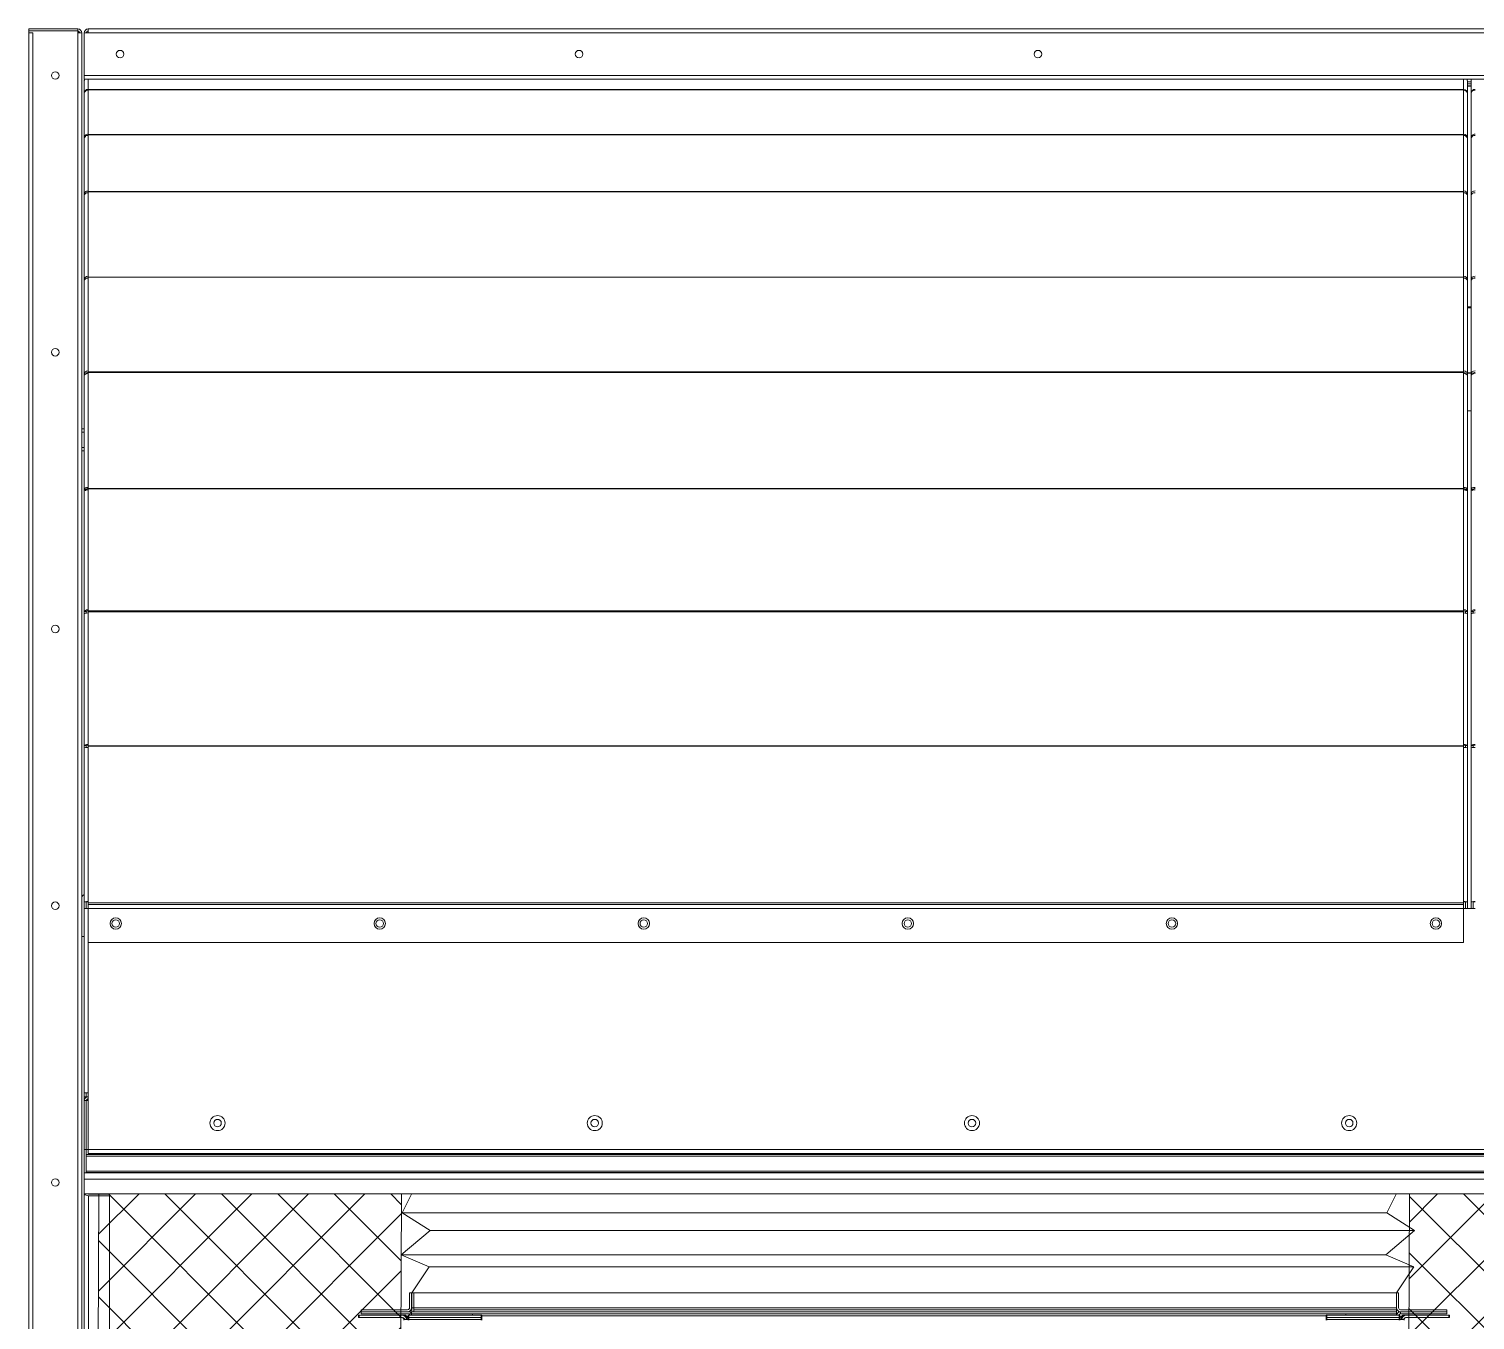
# Model space of a CAD drawing. Header units: millimetres. Extents: x 2142 to 31549, y 1327 to 22122.
# Drawn here: x 21059 to 22209, y 10883 to 11910 of the extents above; entities that cross this region are included whole.
import ezdxf

# ---------------------------------------------------------------- set-up
doc = ezdxf.new("R2010")
doc.units = ezdxf.units.MM
pattern_1 = [(45, (-804195.864, -479305.567), (-22.4506403, 22.4506403), []), (135, (-804195.864, -479305.567), (-22.4506403, -22.4506403), [])]

# ---------------------------------------------------------------- blocks, each defined once
blk = doc.blocks.new('3753456')
at = {"color": 0, "lineweight": 5}
for p, q in [((337590.2, 91235.5), (337597.8, 91251)), ((337612.3, 91221.4), (337590.2, 91235.5)), ((337589.4, 91202.2), (337612.3, 91221.4)), ((337611.6, 91192.6), (337589.4, 91202.2)), ((337597.8, 91172), (337611.6, 91192.6))]:
    blk.add_line(p, q, dxfattribs=at)
blk = doc.blocks.new('45735')
at = {"color": 0, "lineweight": 5}
for p, q in [((339300, 91099.7), (338517, 91099.7)), ((338539.1, 91085.6), (339322.1, 91085.6)), ((338516.2, 91066.4), (339299.2, 91066.4)), ((339321.4, 91056.8), (338538.4, 91056.8))]:
    blk.add_line(p, q, dxfattribs=at)
for p in [(926.8, -135.8), (1709.8, -135.8)]:
    blk.add_blockref('3753456', p, dxfattribs=at)
blk = doc.blocks.new('2')
at = {"lineweight": 5}
h = blk.add_hatch(dxfattribs=at)
h.set_pattern_fill('ANSI37', scale=10)
h.set_pattern_definition(pattern_1)
h.paths.add_polyline_path([(21347, 9061.4), (21355.4, 10983.7), (21114.8, 10983.7), (21106.3, 9061.4)])
h = blk.add_hatch(dxfattribs=at)
h.set_pattern_fill('ANSI37', scale=10)
h.set_pattern_definition(pattern_1)
h.paths.add_polyline_path([(22661.2, 9061.4), (22669.6, 10983.7), (22157.2, 10983.7), (22148.8, 9061.4)])
at = {"color": 7, "lineweight": 20, "ltscale": 0.000888889}
for p, q in [((21059.2, 11909.8), (21059.2, 11908.2)), ((21098.1, 11909.8), (21098.1, 11908.2)), ((21104.8, 11635.7), (21103.2, 11635.7)), ((22201.6, 11635.7), (22203.2, 11635.7)), ((22207.8, 11635.7), (22206.2, 11635.7)), ((21104.8, 11543.7), (21103.2, 11543.7)), ((22201.6, 11543.7), (22203.2, 11543.7)), ((22207.8, 11543.7), (22206.2, 11543.7)), ((21104.8, 11446.6), (21103.2, 11446.6)), ((22201.6, 11446.6), (22203.2, 11446.6)), ((22207.8, 11446.6), (22206.2, 11446.6)), ((21104.8, 11340.2), (21103.2, 11340.2)), ((22201.6, 11340.2), (22203.2, 11340.2)), ((22207.8, 11340.2), (22206.2, 11340.2)), ((21103.2, 11061), (21103.2, 11059.4)), ((21103.2, 11057.9), (21104.8, 11057.9)), ((21103.2, 11019), (21104.8, 11019)), ((21103.2, 11019), (21104.8, 11019)), ((21103.2, 11000.6), (21104.8, 11000.6)), ((21363.5, 10905), (21361.9, 10905)), ((22146.9, 10905), (22148.5, 10905)), ((21323.5, 10891.6), (21323.5, 10890)), ((21365.3, 10891.6), (21365.3, 10890)), ((22146.7, 10891.6), (22146.7, 10890)), ((22186.9, 10891.6), (22186.9, 10890)), ((21323.5, 10890), (21323.5, 10888.4)), ((21361.9, 10888.4), (21363.5, 10888.4)), ((21363.5, 10888.4), (21363.5, 10890)), ((22146.9, 10888.4), (22146.9, 10890)), ((22150, 10890), (22150, 10888.4)), ((22186.9, 10888.4), (22186.9, 10890))]:
    blk.add_line(p, q, dxfattribs=at)
at = {"color": 7, "lineweight": 20, "ltscale": 0.021611}
for p, q in [((21059.2, 11909.8), (21098.1, 11909.8)), ((21059.2, 11908.2), (21098.1, 11908.2)), ((21103.2, 11057.9), (21103.2, 11019)), ((21104.8, 11019), (21104.8, 11057.9))]:
    blk.add_line(p, q, dxfattribs=at)
at = {"color": 7, "lineweight": 20, "ltscale": 0.000833333}
for p, q in [((21059.2, 11906.7), (21059.2, 11908.2)), ((21098.1, 11908.2), (21098.1, 11906.7)), ((21104.8, 11057.9), (21106.3, 11057.9)), ((21106.3, 11019), (21104.8, 11019)), ((21365.3, 10891.6), (21365.3, 10893.1)), ((22146.7, 10891.6), (22146.7, 10893.1)), ((21360.9, 10885.4), (21360.9, 10883.9)), ((21361.4, 10885.4), (21361.4, 10883.9)), ((21418.9, 10885.4), (21418.9, 10883.9)), ((21419.4, 10885.4), (21419.4, 10883.9)), ((22091, 10885.4), (22091, 10883.9)), ((22091.5, 10885.4), (22091.5, 10883.9)), ((22148.5, 10890), (22150, 10890)), ((22149, 10885.4), (22149, 10883.9)), ((22149.5, 10885.4), (22149.5, 10883.9))]:
    blk.add_line(p, q, dxfattribs=at)
at = {"color": 7, "lineweight": 20}
for p, q in [((21059.2, 9064.9), (21059.2, 11906.7)), ((21062.3, 9064.9), (21062.3, 11906.7)), ((21098.1, 9064.9), (21098.1, 11906.7)), ((21101.2, 9064.9), (21101.2, 11906.7)), ((23712.1, 11909.8), (21106.3, 11909.8)), ((23712.1, 11906.7), (21106.3, 11906.7)), ((23715.2, 11872.9), (21103.2, 11872.9)), ((23715.2, 11869.8), (21103.2, 11869.8)), ((21106.3, 11861.7), (22200.1, 11861.7)), ((21106.3, 11861.5), (22200.1, 11861.5)), ((21106.3, 11825.8), (22200.1, 11825.8)), ((21106.3, 11825.7), (22200.1, 11825.7)), ((21106.3, 11780.7), (22200.1, 11780.7)), ((21106.3, 11780.3), (22200.1, 11780.3)), ((21106.3, 11712.6), (22200.1, 11712.6)), ((21106.3, 11712.5), (22200.1, 11712.5)), ((21106.3, 11637.3), (22200.1, 11637.3)), ((21106.3, 11636.7), (22200.1, 11636.7)), ((21106.3, 11544.6), (22200.1, 11544.6)), ((21106.3, 11544.3), (22200.1, 11544.3)), ((21106.3, 11447.2), (22200.1, 11447.2)), ((21106.3, 11446.5), (22200.1, 11446.5)), ((21106.3, 11340), (22200.1, 11340)), ((21106.3, 11339.7), (22200.1, 11339.7)), ((22200.1, 11215), (21106.3, 11215)), ((21106.3, 11213.7), (22200.1, 11213.7)), ((21106.3, 11210.6), (22200.1, 11210.6)), ((21106.3, 11183.7), (22200.1, 11183.7)), ((21106.3, 11019), (23712.1, 11019)), ((23713.6, 11015), (21104.8, 11015)), ((23713.6, 11013.8), (21104.8, 11013.8)), ((21106.3, 11015.9), (23712.1, 11015.9)), ((23715.2, 11000.5), (21103.2, 11000.5)), ((23715.2, 10995.5), (21103.2, 10995.5)), ((21104.8, 11001.7), (23713.6, 11001.7)), ((21104.8, 11000.7), (23713.6, 11000.7)), ((21103.2, 10983.7), (23715.2, 10983.7))]:
    blk.add_line(p, q, dxfattribs=at)
at = {"color": 7, "lineweight": 20, "ltscale": 0.001722}
for p, q in [((21059.2, 11906.7), (21062.3, 11906.7)), ((21059.2, 11906.7), (21062.3, 11906.7)), ((21101.2, 11906.7), (21098.1, 11906.7)), ((21106.3, 11906.7), (21103.2, 11906.7)), ((21106.3, 11906.7), (21106.3, 11909.8)), ((21103.2, 11872.9), (21103.2, 11869.8)), ((21106.3, 11210.6), (21106.3, 11213.7)), ((22200.1, 11210.6), (22200.1, 11213.7)), ((21103.2, 11210.7), (21106.3, 11210.7)), ((21103.2, 11064), (21106.3, 11064)), ((21106.3, 11015.9), (21106.3, 11019)), ((21363.7, 10893.1), (21363.7, 10890))]:
    blk.add_line(p, q, dxfattribs=at)
at = {"color": 7, "lineweight": 20, "ltscale": 0.018778}
blk.add_line((21103.2, 11872.9), (21103.2, 11906.7), dxfattribs=at)
at = {"color": 7, "lineweight": 20, "ltscale": 0.000566703}
blk.add_line((21105.2, 11907.7), (21105.2, 11906.7), dxfattribs=at)
at = {"color": 7, "lineweight": 20, "ltscale": 0.004468}
for p, q in [((21106.3, 11861.8), (21106.3, 11869.8)), ((22200.1, 11869.8), (22200.1, 11861.8))]:
    blk.add_line(p, q, dxfattribs=at)
at = {"color": 7, "lineweight": 20, "ltscale": 4.85923e-05}
blk.add_line((21103.2, 11868.5), (21103.2, 11868.5), dxfattribs=at)
at = {"color": 7, "lineweight": 20, "ltscale": 0.005416}
for p, q in [((21103.2, 11858.7), (21103.2, 11868.4)), ((22203.2, 11868.4), (22203.2, 11858.7)), ((22206.2, 11858.7), (22206.2, 11868.4))]:
    blk.add_line(p, q, dxfattribs=at)
at = {"color": 7, "lineweight": 20, "ltscale": 1.77131e-05}
for p, q in [((21103.2, 11858.7), (21103.2, 11858.7)), ((22206.2, 11858.7), (22206.2, 11858.7))]:
    blk.add_line(p, q, dxfattribs=at)
at = {"color": 7, "lineweight": 20, "ltscale": 0.000231544}
for p, q in [((21103.2, 11858.3), (21103.2, 11858.7)), ((22206.2, 11858.3), (22206.2, 11858.7))]:
    blk.add_line(p, q, dxfattribs=at)
at = {"color": 7, "lineweight": 20, "ltscale": 0.019501}
for p, q in [((21103.2, 11823.2), (21103.2, 11858.3)), ((21106.3, 11826.1), (21106.3, 11861.2)), ((22200.1, 11861.2), (22200.1, 11826.1)), ((22203.2, 11858.3), (22203.2, 11823.2)), ((22206.2, 11823.2), (22206.2, 11858.3))]:
    blk.add_line(p, q, dxfattribs=at)
at = {"color": 7, "lineweight": 20, "ltscale": 5.06378e-05}
for p, q in [((21106.3, 11861.8), (21106.3, 11861.7)), ((22200.1, 11861.8), (22200.1, 11861.7))]:
    blk.add_line(p, q, dxfattribs=at)
at = {"color": 7, "lineweight": 20, "ltscale": 8.68979e-05}
for p, q in [((21106.3, 11861.5), (21106.3, 11861.7)), ((22200.1, 11861.5), (22200.1, 11861.7))]:
    blk.add_line(p, q, dxfattribs=at)
at = {"color": 7, "lineweight": 20, "ltscale": 0.000182321}
for p, q in [((21106.3, 11861.2), (21106.3, 11861.5)), ((22200.1, 11861.2), (22200.1, 11861.5))]:
    blk.add_line(p, q, dxfattribs=at)
at = {"color": 7, "lineweight": 20, "ltscale": 5.01906e-05}
blk.add_line((22203.2, 11868.4), (22203.2, 11868.5), dxfattribs=at)
at = {"color": 7, "lineweight": 20, "ltscale": 0.001667}
for p, q in [((22203.2, 11867.8), (22206.2, 11867.8)), ((22206.2, 11866.3), (22203.2, 11866.3)), ((22206.2, 11864.7), (22203.2, 11864.7)), ((22203.2, 11864.2), (22206.2, 11864.2)), ((22203.2, 11688.8), (22206.2, 11688.8)), ((22203.2, 11688.2), (22206.2, 11688.2)), ((22203.2, 11636.4), (22206.2, 11636.4)), ((22203.2, 11636.1), (22206.2, 11636.1)), ((22203.2, 11606.2), (22206.2, 11606.2))]:
    blk.add_line(p, q, dxfattribs=at)
at = {"color": 7, "lineweight": 20, "ltscale": 1.77147e-05}
blk.add_line((22203.2, 11858.7), (22203.2, 11858.7), dxfattribs=at)
at = {"color": 7, "lineweight": 20, "ltscale": 0.020143}
blk.add_line((22203.2, 11822.4), (22203.2, 11858.7), dxfattribs=at)
at = {"color": 7, "lineweight": 20, "ltscale": 4.85922e-05}
blk.add_line((22206.2, 11868.5), (22206.2, 11868.5), dxfattribs=at)
at = {"color": 7, "lineweight": 20, "ltscale": 5.95226e-05}
for p, q in [((21103.3, 11823.2), (21103.2, 11823.2)), ((22206.3, 11823.2), (22206.2, 11823.2))]:
    blk.add_line(p, q, dxfattribs=at)
at = {"color": 7, "lineweight": 20, "ltscale": 0.000407996}
for p, q in [((21103.2, 11822.4), (21103.2, 11823.2)), ((22206.2, 11822.4), (22206.2, 11823.2))]:
    blk.add_line(p, q, dxfattribs=at)
at = {"color": 7, "lineweight": 20, "ltscale": 0.000181183}
for p, q in [((21106.3, 11825.8), (21106.3, 11826.1)), ((22200.1, 11825.8), (22200.1, 11826.1))]:
    blk.add_line(p, q, dxfattribs=at)
at = {"color": 7, "lineweight": 20, "ltscale": 5.76158e-05}
for p, q in [((21106.3, 11825.7), (21106.3, 11825.8)), ((22200.1, 11825.7), (22200.1, 11825.8))]:
    blk.add_line(p, q, dxfattribs=at)
at = {"color": 7, "lineweight": 20, "ltscale": 0.000228135}
for p, q in [((21106.3, 11825.3), (21106.3, 11825.7)), ((22200.1, 11825.3), (22200.1, 11825.7))]:
    blk.add_line(p, q, dxfattribs=at)
at = {"color": 7, "lineweight": 20, "ltscale": 0.024554}
for p, q in [((21106.3, 11781.1), (21106.3, 11825.3)), ((22200.1, 11825.3), (22200.1, 11781.1)), ((21103.2, 11778.2), (21103.2, 11822.4)), ((22203.2, 11822.4), (22203.2, 11778.2)), ((22206.2, 11778.2), (22206.2, 11822.4))]:
    blk.add_line(p, q, dxfattribs=at)
at = {"color": 7, "lineweight": 20, "ltscale": 5.95243e-05}
blk.add_line((22203.1, 11823.2), (22203.2, 11823.2), dxfattribs=at)
at = {"color": 7, "lineweight": 20, "ltscale": 0.019078}
blk.add_line((22203.2, 11788.8), (22203.2, 11823.2), dxfattribs=at)
at = {"color": 7, "lineweight": 20, "ltscale": 0.000162064}
for p, q in [((21103.5, 11778.2), (21103.2, 11778.2)), ((22202.9, 11778.2), (22203.2, 11778.2)), ((22206.5, 11778.2), (22206.2, 11778.2))]:
    blk.add_line(p, q, dxfattribs=at)
at = {"color": 7, "lineweight": 20, "ltscale": 0.000573504}
for p, q in [((21103.2, 11777.2), (21103.2, 11778.2)), ((22206.2, 11777.2), (22206.2, 11778.2))]:
    blk.add_line(p, q, dxfattribs=at)
at = {"color": 7, "lineweight": 20, "ltscale": 0.036885}
for p, q in [((21103.2, 11710.8), (21103.2, 11777.2)), ((21106.3, 11713.3), (21106.3, 11779.7)), ((22200.1, 11779.7), (22200.1, 11713.3)), ((22203.2, 11777.2), (22203.2, 11710.8)), ((22206.2, 11710.8), (22206.2, 11777.2))]:
    blk.add_line(p, q, dxfattribs=at)
at = {"color": 7, "lineweight": 20, "ltscale": 0.000229568}
for p, q in [((21106.3, 11780.7), (21106.3, 11781.1)), ((22200.1, 11780.7), (22200.1, 11781.1))]:
    blk.add_line(p, q, dxfattribs=at)
at = {"color": 7, "lineweight": 20, "ltscale": 0.000214269}
for p, q in [((21106.3, 11780.3), (21106.3, 11780.7)), ((22200.1, 11780.3), (22200.1, 11780.7))]:
    blk.add_line(p, q, dxfattribs=at)
at = {"color": 7, "lineweight": 20, "ltscale": 0.000344851}
for p, q in [((21106.3, 11779.7), (21106.3, 11780.3)), ((22200.1, 11779.7), (22200.1, 11780.3))]:
    blk.add_line(p, q, dxfattribs=at)
at = {"color": 7, "lineweight": 20, "ltscale": 0.017676}
blk.add_line((22203.2, 11746.4), (22203.2, 11778.2), dxfattribs=at)
at = {"color": 7, "lineweight": 20, "ltscale": 0.000315481}
for p, q in [((21103.8, 11710.8), (21103.2, 11710.8)), ((22202.6, 11710.8), (22203.2, 11710.8)), ((22206.8, 11710.8), (22206.2, 11710.8))]:
    blk.add_line(p, q, dxfattribs=at)
at = {"color": 7, "lineweight": 20, "ltscale": 0.000722932}
for p, q in [((21103.2, 11709.5), (21103.2, 11710.8)), ((22206.2, 11709.5), (22206.2, 11710.8))]:
    blk.add_line(p, q, dxfattribs=at)
at = {"color": 7, "lineweight": 20, "ltscale": 0.041009}
for p, q in [((21103.2, 11635.7), (21103.2, 11709.5)), ((21106.3, 11638), (21106.3, 11711.8)), ((22200.1, 11711.8), (22200.1, 11638)), ((22203.2, 11709.5), (22203.2, 11635.7)), ((22206.2, 11635.7), (22206.2, 11709.5))]:
    blk.add_line(p, q, dxfattribs=at)
at = {"color": 7, "lineweight": 20, "ltscale": 0.000342699}
for p, q in [((21106.3, 11712.6), (21106.3, 11713.3)), ((22200.1, 11712.6), (22200.1, 11713.3))]:
    blk.add_line(p, q, dxfattribs=at)
at = {"color": 7, "lineweight": 20, "ltscale": 0.000101871}
for p, q in [((21106.3, 11712.5), (21106.3, 11712.6)), ((22200.1, 11712.5), (22200.1, 11712.6))]:
    blk.add_line(p, q, dxfattribs=at)
at = {"color": 7, "lineweight": 20, "ltscale": 0.00038102}
for p, q in [((21106.3, 11712.5), (21106.3, 11711.8)), ((22200.1, 11712.5), (22200.1, 11711.8))]:
    blk.add_line(p, q, dxfattribs=at)
at = {"color": 7, "lineweight": 20, "ltscale": 0.015571}
blk.add_line((22203.2, 11682.8), (22203.2, 11710.8), dxfattribs=at)
at = {"color": 7, "lineweight": 20, "ltscale": 0.000852754}
for p, q in [((21103.2, 11634.2), (21103.2, 11635.7)), ((22206.2, 11634.2), (22206.2, 11635.7))]:
    blk.add_line(p, q, dxfattribs=at)
at = {"color": 7, "lineweight": 20, "ltscale": 0.050238}
for p, q in [((21103.2, 11543.7), (21103.2, 11634.2)), ((21106.3, 11545.4), (21106.3, 11635.8)), ((22200.1, 11635.8), (22200.1, 11545.4)), ((22203.2, 11634.2), (22203.2, 11543.7)), ((22206.2, 11543.7), (22206.2, 11634.2))]:
    blk.add_line(p, q, dxfattribs=at)
at = {"color": 7, "lineweight": 20, "ltscale": 3.37381e-05}
for p, q in [((21104.8, 11635.6), (21104.8, 11635.7)), ((22201.6, 11635.6), (22201.6, 11635.7)), ((22207.8, 11635.6), (22207.8, 11635.7))]:
    blk.add_line(p, q, dxfattribs=at)
at = {"color": 7, "lineweight": 20, "ltscale": 0.000383413}
for p, q in [((21106.3, 11638), (21106.3, 11637.3)), ((22200.1, 11638), (22200.1, 11637.3))]:
    blk.add_line(p, q, dxfattribs=at)
at = {"color": 7, "lineweight": 20, "ltscale": 0.000318226}
for p, q in [((21106.3, 11636.7), (21106.3, 11637.3)), ((22200.1, 11636.7), (22200.1, 11637.3))]:
    blk.add_line(p, q, dxfattribs=at)
at = {"color": 7, "lineweight": 20, "ltscale": 0.000469699}
for p, q in [((21106.3, 11636.7), (21106.3, 11635.8)), ((22200.1, 11636.7), (22200.1, 11635.8))]:
    blk.add_line(p, q, dxfattribs=at)
at = {"color": 7, "lineweight": 20, "ltscale": 0.000523852}
blk.add_line((22200.1, 11636.8), (22200.1, 11635.8), dxfattribs=at)
at = {"color": 7, "lineweight": 20, "ltscale": 0.01323}
blk.add_line((22203.2, 11611.9), (22203.2, 11635.7), dxfattribs=at)
at = {"color": 7, "lineweight": 20, "ltscale": 0.001111}
for p, q in [((21103.2, 11591.8), (21101.2, 11591.8)), ((21103.2, 11574.5), (21101.2, 11574.5)), ((21101.2, 11188.4), (21103.2, 11188.4)), ((21321.4, 10885.4), (21321.4, 10887.4)), ((21321.9, 10885.4), (21321.9, 10887.4)), ((21360.9, 10885.4), (21360.9, 10887.4)), ((21361.4, 10885.4), (21361.4, 10887.4)), ((21418.9, 10885.4), (21418.9, 10887.4)), ((21419.4, 10885.4), (21419.4, 10887.4)), ((22091, 10885.4), (22091, 10887.4)), ((22091.5, 10885.4), (22091.5, 10887.4)), ((22149, 10885.4), (22149, 10887.4)), ((22149.5, 10885.4), (22149.5, 10887.4)), ((22188.5, 10885.4), (22188.5, 10887.4)), ((22189, 10885.4), (22189, 10887.4))]:
    blk.add_line(p, q, dxfattribs=at)
at = {"color": 7, "lineweight": 20, "ltscale": 0.000958765}
for p, q in [((21103.2, 11542), (21103.2, 11543.7)), ((22206.2, 11542), (22206.2, 11543.7))]:
    blk.add_line(p, q, dxfattribs=at)
at = {"color": 7, "lineweight": 20, "ltscale": 0.052983}
for p, q in [((21103.2, 11446.6), (21103.2, 11542)), ((21106.3, 11448.1), (21106.3, 11543.4)), ((22200.1, 11543.4), (22200.1, 11448.1)), ((22203.2, 11542), (22203.2, 11446.6)), ((22206.2, 11446.6), (22206.2, 11542))]:
    blk.add_line(p, q, dxfattribs=at)
at = {"color": 7, "lineweight": 20, "ltscale": 0.000257803}
for p, q in [((21104.8, 11543.3), (21104.8, 11543.7)), ((22201.6, 11543.3), (22201.6, 11543.7)), ((22207.8, 11543.3), (22207.8, 11543.7))]:
    blk.add_line(p, q, dxfattribs=at)
at = {"color": 7, "lineweight": 20, "ltscale": 0.000466768}
for p, q in [((21106.3, 11545.4), (21106.3, 11544.6)), ((22200.1, 11545.4), (22200.1, 11544.6))]:
    blk.add_line(p, q, dxfattribs=at)
at = {"color": 7, "lineweight": 20, "ltscale": 0.000134994}
for p, q in [((21106.3, 11544.3), (21106.3, 11544.6)), ((22200.1, 11544.3), (22200.1, 11544.6))]:
    blk.add_line(p, q, dxfattribs=at)
at = {"color": 7, "lineweight": 20, "ltscale": 0.000492271}
for p, q in [((21106.3, 11544.3), (21106.3, 11543.4)), ((22200.1, 11544.3), (22200.1, 11543.4))]:
    blk.add_line(p, q, dxfattribs=at)
at = {"color": 7, "lineweight": 20, "ltscale": 0.000610792}
blk.add_line((22200.1, 11544.5), (22200.1, 11543.4), dxfattribs=at)
at = {"color": 7, "lineweight": 20, "ltscale": 0.010363}
blk.add_line((22203.2, 11525.1), (22203.2, 11543.7), dxfattribs=at)
at = {"color": 7, "lineweight": 20, "ltscale": 0.001039}
for p, q in [((21103.2, 11444.8), (21103.2, 11446.6)), ((22206.2, 11444.8), (22206.2, 11446.6))]:
    blk.add_line(p, q, dxfattribs=at)
at = {"color": 7, "lineweight": 20, "ltscale": 0.058102}
for p, q in [((21103.2, 11340.2), (21103.2, 11444.8)), ((21106.3, 11340.9), (21106.3, 11445.5)), ((22200.1, 11445.5), (22200.1, 11340.9)), ((22203.2, 11444.8), (22203.2, 11340.2)), ((22206.2, 11340.2), (22206.2, 11444.8))]:
    blk.add_line(p, q, dxfattribs=at)
at = {"color": 7, "lineweight": 20, "ltscale": 0.000676388}
for p, q in [((21104.8, 11445.4), (21104.8, 11446.6)), ((22201.6, 11445.4), (22201.6, 11446.6)), ((22207.8, 11445.4), (22207.8, 11446.6))]:
    blk.add_line(p, q, dxfattribs=at)
at = {"color": 7, "lineweight": 20, "ltscale": 0.000495362}
for p, q in [((21106.3, 11448.1), (21106.3, 11447.2)), ((22200.1, 11448.1), (22200.1, 11447.2))]:
    blk.add_line(p, q, dxfattribs=at)
at = {"color": 7, "lineweight": 20, "ltscale": 0.000387411}
for p, q in [((21106.3, 11446.5), (21106.3, 11447.2)), ((22200.1, 11446.5), (22200.1, 11447.2))]:
    blk.add_line(p, q, dxfattribs=at)
at = {"color": 7, "lineweight": 20, "ltscale": 0.000543222}
for p, q in [((21106.3, 11446.5), (21106.3, 11445.5)), ((22200.1, 11446.5), (22200.1, 11445.5))]:
    blk.add_line(p, q, dxfattribs=at)
at = {"color": 7, "lineweight": 20, "ltscale": 0.001012}
blk.add_line((22200.1, 11447.3), (22200.1, 11445.5), dxfattribs=at)
at = {"color": 7, "lineweight": 20, "ltscale": 0.007338}
blk.add_line((22203.2, 11433.4), (22203.2, 11446.6), dxfattribs=at)
at = {"color": 7, "lineweight": 20, "ltscale": 0.00109}
for p, q in [((21103.2, 11338.2), (21103.2, 11340.2)), ((22206.2, 11338.2), (22206.2, 11340.2))]:
    blk.add_line(p, q, dxfattribs=at)
at = {"color": 7, "lineweight": 20, "ltscale": 0.000861584}
for p, q in [((21104.8, 11338.6), (21104.8, 11340.2)), ((22201.6, 11338.6), (22201.6, 11340.2)), ((22207.8, 11338.6), (22207.8, 11340.2))]:
    blk.add_line(p, q, dxfattribs=at)
at = {"color": 7, "lineweight": 20, "ltscale": 0.000539832}
for p, q in [((21106.3, 11340.9), (21106.3, 11340)), ((22200.1, 11340.9), (22200.1, 11340))]:
    blk.add_line(p, q, dxfattribs=at)
at = {"color": 7, "lineweight": 20, "ltscale": 0.001029}
blk.add_line((22200.1, 11340.5), (22200.1, 11338.7), dxfattribs=at)
at = {"color": 7, "lineweight": 20, "ltscale": 0.004022}
blk.add_line((22203.2, 11332.9), (22203.2, 11340.2), dxfattribs=at)
at = {"color": 7, "lineweight": 20, "ltscale": 0.068058}
for p, q in [((21103.2, 11215.7), (21103.2, 11338.2)), ((21106.3, 11216.2), (21106.3, 11338.7)), ((22200.1, 11338.7), (22200.1, 11216.2)), ((22203.2, 11338.2), (22203.2, 11215.7)), ((22206.2, 11215.7), (22206.2, 11338.2))]:
    blk.add_line(p, q, dxfattribs=at)
at = {"color": 7, "lineweight": 20, "ltscale": 0.000153368}
for p, q in [((21106.3, 11339.7), (21106.3, 11340)), ((22200.1, 11339.7), (22200.1, 11340))]:
    blk.add_line(p, q, dxfattribs=at)
at = {"color": 7, "lineweight": 20, "ltscale": 0.00054973}
for p, q in [((21106.3, 11339.7), (21106.3, 11338.7)), ((22200.1, 11339.7), (22200.1, 11338.7))]:
    blk.add_line(p, q, dxfattribs=at)
at = {"color": 7, "lineweight": 20, "ltscale": 0.002779}
for p, q in [((21103.2, 11210.7), (21103.2, 11215.7)), ((21104.8, 11210.7), (21104.8, 11215.7)), ((22201.6, 11210.7), (22201.6, 11215.7)), ((22203.2, 11210.7), (22203.2, 11215.7)), ((22206.2, 11210.7), (22206.2, 11215.7)), ((22207.8, 11210.7), (22207.8, 11215.7))]:
    blk.add_line(p, q, dxfattribs=at)
at = {"color": 7, "lineweight": 20, "ltscale": 0.000665626}
for p, q in [((21106.3, 11216.2), (21106.3, 11215)), ((22200.1, 11216.2), (22200.1, 11215))]:
    blk.add_line(p, q, dxfattribs=at)
at = {"color": 7, "lineweight": 20, "ltscale": 0.000707283}
for p, q in [((21106.3, 11215), (21106.3, 11213.7)), ((22200.1, 11215), (22200.1, 11213.7))]:
    blk.add_line(p, q, dxfattribs=at)
at = {"color": 7, "lineweight": 20, "ltscale": 0.002905}
blk.add_line((22200.1, 11215.9), (22200.1, 11210.7), dxfattribs=at)
at = {"color": 7, "lineweight": 20, "ltscale": 0.0815}
blk.add_line((21103.2, 11210.7), (21103.2, 11064), dxfattribs=at)
at = {"color": 7, "lineweight": 20, "ltscale": 0.014944}
for p, q in [((21106.3, 11210.6), (21106.3, 11183.7)), ((22200.1, 11183.7), (22200.1, 11210.6))]:
    blk.add_line(p, q, dxfattribs=at)
at = {"color": 7, "lineweight": 20, "ltscale": 0.005111}
blk.add_line((22209.3, 11210.7), (22200.1, 11210.7), dxfattribs=at)
at = {"color": 7, "lineweight": 20, "ltscale": 0.0665}
blk.add_line((21106.3, 11183.7), (21106.3, 11064), dxfattribs=at)
at = {"color": 7, "lineweight": 20, "ltscale": 0.001669}
for p, q in [((21103.2, 11064), (21103.2, 11061)), ((21104.8, 11064), (21104.8, 11061))]:
    blk.add_line(p, q, dxfattribs=at)
at = {"color": 7, "lineweight": 20, "ltscale": 0.025}
blk.add_line((21106.3, 11064), (21106.3, 11019), dxfattribs=at)
at = {"color": 7, "lineweight": 20, "ltscale": 0.001703}
blk.add_line((21103.2, 11061), (21106.3, 11061), dxfattribs=at)
at = {"color": 7, "lineweight": 20, "ltscale": 0.000253866}
blk.add_line((21103.2, 11059), (21103.2, 11059.4), dxfattribs=at)
at = {"color": 7, "lineweight": 20, "ltscale": 0.000215038}
for p, q in [((21103.2, 11059.4), (21103.6, 11059.4)), ((22148.5, 10890), (22148.5, 10889.6))]:
    blk.add_line(p, q, dxfattribs=at)
at = {"color": 7, "lineweight": 20, "ltscale": 0.000100412}
blk.add_line((21103.2, 11059), (21103.4, 11059), dxfattribs=at)
at = {"color": 7, "lineweight": 20, "ltscale": 0.000558111}
blk.add_line((21103.2, 11059), (21103.2, 11057.9), dxfattribs=at)
at = {"color": 7, "lineweight": 20, "ltscale": 0.000598884}
blk.add_line((21105.2, 11059), (21106.3, 11059), dxfattribs=at)
at = {"color": 7, "lineweight": 20, "ltscale": 1.32337e-05}
blk.add_line((21106.3, 11059.4), (21106.3, 11059.4), dxfattribs=at)
at = {"color": 7, "lineweight": 20, "ltscale": 0.010219}
for p, q in [((21103.2, 11000.6), (21103.2, 11019)), ((21104.8, 11000.6), (21104.8, 11019))]:
    blk.add_line(p, q, dxfattribs=at)
at = {"color": 7, "lineweight": 20, "ltscale": 0.002255}
blk.add_line((21104.8, 11015), (21104.8, 11019), dxfattribs=at)
at = {"color": 7, "lineweight": 20, "ltscale": 0.000618098}
blk.add_line((21104.8, 11013.8), (21104.8, 11015), dxfattribs=at)
at = {"color": 7, "lineweight": 20, "ltscale": 0.006747}
blk.add_line((21104.8, 11013.8), (21104.8, 11001.7), dxfattribs=at)
at = {"color": 7, "lineweight": 20, "ltscale": 8.17598e-05}
blk.add_line((21103.2, 11000.5), (21103.2, 11000.6), dxfattribs=at)
at = {"color": 7, "lineweight": 20, "ltscale": 0.00275}
blk.add_line((21103.2, 11000.5), (21103.2, 10995.5), dxfattribs=at)
at = {"color": 7, "lineweight": 20, "ltscale": 0.00658}
blk.add_line((21103.2, 10995.5), (21103.2, 10983.7), dxfattribs=at)
at = {"color": 7, "lineweight": 20, "ltscale": 0.000524657}
blk.add_line((21104.8, 11000.7), (21104.8, 11001.7), dxfattribs=at)
at = {"color": 7, "lineweight": 20, "ltscale": 0.414571}
blk.add_line((21103.2, 10983.7), (21103.2, 10237.4), dxfattribs=at)
at = {"color": 7, "lineweight": 20, "ltscale": 2.39452e-05}
blk.add_line((21106.7, 10983.7), (21106.7, 10983.6), dxfattribs=at)
at = {"color": 7, "lineweight": 20, "ltscale": 0.009167}
for p, q in [((21123.2, 10983.6), (21106.7, 10983.6)), ((21123.2, 10982.2), (21106.7, 10982.2))]:
    blk.add_line(p, q, dxfattribs=at)
at = {"color": 7, "lineweight": 20, "ltscale": 0.000773611}
blk.add_line((21123.2, 10982.2), (21123.2, 10983.6), dxfattribs=at)
at = {"color": 7, "lineweight": 20, "ltscale": 0.415127}
for p, q in [((21106.7, 10982.2), (21106.7, 10235)), ((21123.2, 10235), (21123.2, 10982.2))]:
    blk.add_line(p, q, dxfattribs=at)
at = {"color": 7, "lineweight": 20, "ltscale": 0.006611}
for p, q in [((21361.9, 10905), (21361.9, 10893.1)), ((21363.5, 10905), (21363.5, 10893.1)), ((21363.7, 10905), (21363.7, 10893.1)), ((21365.3, 10893.1), (21365.3, 10905)), ((22146.7, 10905), (22146.7, 10893.1)), ((22146.9, 10893.1), (22146.9, 10905)), ((22148.5, 10893.1), (22148.5, 10905))]:
    blk.add_line(p, q, dxfattribs=at)
at = {"color": 7, "lineweight": 20, "ltscale": 0.000888639}
for p, q in [((21365.3, 10905), (21363.7, 10905)), ((21365.3, 10893.1), (21363.7, 10893.1))]:
    blk.add_line(p, q, dxfattribs=at)
at = {"color": 7, "lineweight": 20, "ltscale": 0.434111}
for p, q in [((21365.3, 10905), (22146.7, 10905)), ((21365.3, 10893.1), (22146.7, 10893.1)), ((21365.3, 10891.6), (22146.7, 10891.6)), ((21365.3, 10890), (22146.7, 10890))]:
    blk.add_line(p, q, dxfattribs=at)
at = {"color": 7, "lineweight": 20, "ltscale": 0.0205}
for p, q in [((21323.5, 10891.6), (21360.4, 10891.6)), ((22150, 10891.6), (22186.9, 10891.6)), ((21323.5, 10890), (21360.4, 10890)), ((22150, 10890), (22186.9, 10890)), ((22150, 10890), (22186.9, 10890)), ((22150, 10888.4), (22186.9, 10888.4))]:
    blk.add_line(p, q, dxfattribs=at)
at = {"color": 7, "lineweight": 20, "ltscale": 0.019167}
for p, q in [((21321.4, 10887.4), (21355.9, 10887.4)), ((21321.4, 10885.4), (21355.9, 10885.4)), ((21321.9, 10887.4), (21356.4, 10887.4)), ((21321.9, 10885.4), (21356.4, 10885.4)), ((22188.5, 10887.4), (22154, 10887.4)), ((22188.5, 10885.4), (22154, 10885.4)), ((22189, 10887.4), (22154.5, 10887.4)), ((22189, 10885.4), (22154.5, 10885.4))]:
    blk.add_line(p, q, dxfattribs=at)
at = {"color": 7, "lineweight": 20, "ltscale": 0.021333}
for p, q in [((21323.5, 10890), (21361.9, 10890)), ((21361.9, 10888.4), (21323.5, 10888.4))]:
    blk.add_line(p, q, dxfattribs=at)
at = {"color": 7, "lineweight": 20, "ltscale": 0.000794473}
blk.add_line((21356.5, 10887.4), (21357.9, 10887.4), dxfattribs=at)
at = {"color": 7, "lineweight": 20, "ltscale": 0.00135}
blk.add_line((21356.5, 10887.4), (21358.9, 10887.4), dxfattribs=at)
at = {"color": 7, "lineweight": 20, "ltscale": 0.001944}
for p, q in [((21357.4, 10883.9), (21360.9, 10883.9)), ((22153, 10883.9), (22149.5, 10883.9))]:
    blk.add_line(p, q, dxfattribs=at)
at = {"color": 7, "lineweight": 20, "ltscale": 0.000277762}
for p, q in [((21357.4, 10883.4), (21357.4, 10883.9)), ((22153, 10883.4), (22153, 10883.9))]:
    blk.add_line(p, q, dxfattribs=at)
at = {"color": 7, "lineweight": 20, "ltscale": 0.000187402}
blk.add_line((21357.9, 10887.4), (21357.9, 10887.1), dxfattribs=at)
at = {"color": 7, "lineweight": 20, "ltscale": 0.000583596}
blk.add_line((21358.9, 10887.4), (21358.9, 10886.4), dxfattribs=at)
at = {"color": 7, "lineweight": 20, "ltscale": 0.032222}
for p, q in [((21360.9, 10887.4), (21418.9, 10887.4)), ((21360.9, 10885.4), (21418.9, 10885.4)), ((21360.9, 10883.9), (21418.9, 10883.9)), ((21361.4, 10887.4), (21419.4, 10887.4)), ((21361.4, 10885.4), (21419.4, 10885.4)), ((21361.4, 10883.9), (21419.4, 10883.9)), ((22149, 10887.4), (22091, 10887.4)), ((22149, 10885.4), (22091, 10885.4)), ((22149, 10883.9), (22091, 10883.9)), ((22149.5, 10887.4), (22091.5, 10887.4)), ((22149.5, 10885.4), (22091.5, 10885.4)), ((22149.5, 10883.9), (22091.5, 10883.9))]:
    blk.add_line(p, q, dxfattribs=at)
at = {"color": 7, "lineweight": 20, "ltscale": 0.000277763}
for p, q in [((21360.9, 10883.4), (21360.9, 10883.9)), ((21361.4, 10883.4), (21361.4, 10883.9)), ((21418.9, 10883.4), (21418.9, 10883.9)), ((21419.4, 10883.4), (21419.4, 10883.9)), ((22091, 10883.4), (22091, 10883.9)), ((22091.5, 10883.4), (22091.5, 10883.9)), ((22149, 10883.4), (22149, 10883.9)), ((22149.5, 10883.4), (22149.5, 10883.9))]:
    blk.add_line(p, q, dxfattribs=at)
at = {"color": 7, "lineweight": 20, "ltscale": 0.000555547}
for p, q in [((21361.9, 10887.4), (21361.9, 10888.4)), ((21363.5, 10888.4), (21363.5, 10887.4)), ((21411.9, 10888.4), (21411.9, 10887.4)), ((22106.5, 10887.4), (22106.5, 10888.4)), ((22146.9, 10888.4), (22146.9, 10887.4))]:
    blk.add_line(p, q, dxfattribs=at)
at = {"color": 7, "lineweight": 20, "ltscale": 0.435222}
for p, q in [((22146.9, 10890), (21363.5, 10890)), ((22146.9, 10888.4), (21363.5, 10888.4))]:
    blk.add_line(p, q, dxfattribs=at)
at = {"color": 7, "lineweight": 20, "ltscale": 0.026889}
blk.add_line((21363.5, 10888.4), (21411.9, 10888.4), dxfattribs=at)
at = {"color": 7, "lineweight": 20, "ltscale": 0.432889}
blk.add_line((21365.6, 10888.4), (22144.8, 10888.4), dxfattribs=at)
at = {"color": 7, "lineweight": 20, "ltscale": 0.373111}
blk.add_line((22091, 10886.9), (21419.4, 10886.9), dxfattribs=at)
at = {"color": 7, "lineweight": 20, "ltscale": 0.022444}
blk.add_line((22106.5, 10888.4), (22146.9, 10888.4), dxfattribs=at)
at = {"color": 7, "lineweight": 20, "ltscale": 1.33788e-05}
blk.add_line((22150, 10888.4), (22150, 10888.4), dxfattribs=at)
at = {"color": 7, "lineweight": 20, "ltscale": 0.000582846}
blk.add_line((22151.5, 10887.4), (22151.5, 10886.4), dxfattribs=at)
at = {"color": 7, "lineweight": 20, "ltscale": 0.001349}
blk.add_line((22153.9, 10887.4), (22151.5, 10887.4), dxfattribs=at)
at = {"color": 7, "lineweight": 20, "ltscale": 0.000187053}
blk.add_line((22152.5, 10887.4), (22152.5, 10887.1), dxfattribs=at)
at = {"color": 7, "lineweight": 20, "ltscale": 0.000793738}
blk.add_line((22153.9, 10887.4), (22152.5, 10887.4), dxfattribs=at)
at = {"color": 0, "lineweight": 20}
for points in [[(21114.8, 10983.7), (21355.4, 10983.7), (21347, 9061.4), (21106.3, 9061.4)], [(22157.2, 10983.7), (22669.6, 10983.7), (22661.2, 9061.4), (22148.8, 9061.4)]]:
    blk.add_lwpolyline(points, close=True, dxfattribs=at)
at = {"color": 7, "lineweight": 20}
for centre, radius in [((21131.7, 11889.8), 3), ((21496.7, 11889.8), 3), ((21861.7, 11889.8), 3), ((21080.2, 11872.8), 3), ((21080.2, 11652.8), 3), ((21080.2, 11432.8), 3), ((21080.2, 11212.8), 3), ((21128.2, 11198.7), 4.5), ((21338.2, 11198.7), 4.5), ((21548.2, 11198.7), 4.5), ((21758.2, 11198.7), 4.5), ((21968.2, 11198.7), 4.5), ((22178.2, 11198.7), 4.5), ((21128.2, 11198.7), 3), ((21338.2, 11198.7), 3), ((21548.2, 11198.7), 3), ((21758.2, 11198.7), 3), ((21968.2, 11198.7), 3), ((22178.2, 11198.7), 3), ((21209.2, 11040), 6), ((21209.2, 11040), 3), ((21509.2, 11040), 6), ((21509.2, 11040), 3), ((21809.2, 11040), 6), ((21809.2, 11040), 3), ((22109.2, 11040), 6), ((22109.2, 11040), 3), ((21080.2, 10992.8), 3)]:
    blk.add_circle(centre, radius, dxfattribs=at)
for centre, radius, start, end in [((21098.1, 11906.7), 3.1, 0, 90), ((21098.1, 11906.7), 1.5, 0, 90), ((21097.7, 11906.3), 1.5, 15.466, 74.5988), ((21097.7, 11906.3), 3.5, 0, 0.5932), ((21106.3, 11906.7), 3.1, 90, 180), ((21106.3, 11906.7), 1.5, 90, 180), ((21106.3, 11870.9), 3.1, 200.7836, 202.6686), ((22200.1, 11675), 3.1, 0, 0.8218), ((21097.7, 11673.3), 3.5, 359.4068, 0), ((21098.1, 11664.7), 3.1, 0, 0.6302), ((22200.1, 11452.2), 3.1, 0, 0.7204), ((21106.3, 11057.9), 3.1, 90, 180), ((21106.3, 11057.9), 1.5, 90, 180), ((21360.4, 10893.1), 1.5, 270, 0), ((21360.4, 10893.1), 3.1, 270, 0), ((22150, 10893.1), 3.1, 180, 270), ((22150, 10893.1), 1.5, 180, 270), ((21355.9, 10883.9), 3.5, 0, 90), ((21355.9, 10883.9), 1.5, 0, 90), ((21356.4, 10883.9), 3.5, 0, 90), ((21356.4, 10883.9), 1.5, 0, 90), ((21357.4, 10883.9), 3.5, 1.1186, 64.6231), ((21361.9, 10888.4), 1.6, 0, 90), ((22150, 10886.9), 3.1, 90, 170.7179), ((22150, 10886.9), 1.5, 90, 160.5281), ((22153, 10883.9), 3.5, 115.377, 180), ((22154, 10883.9), 3.5, 90, 180), ((22154.5, 10883.9), 3.5, 90, 180), ((22154, 10883.9), 1.5, 90, 180), ((22154.5, 10883.9), 1.5, 90, 180)]:
    blk.add_arc(centre, radius, start, end, dxfattribs=at)
for centre, major_axis, ratio, start_param, end_param in [((21106.3, 11868.4), (3.1, 0), 0.995898, 2.678096, 3.141593), ((21106.3, 11868.5), (-3.1, 0), 1, 5.854017, 6.283185), ((22200.1, 11868.4), (-3.1, 0), 0.995898, 3.141593, 3.605089), ((22200.1, 11868.5), (3.1, 0), 1, 6.283185, 6.712354), ((22209.3, 11868.4), (3.1, 0), 0.995898, 2.678096, 3.141593), ((22209.3, 11868.5), (-3.1, 0), 1, 5.854017, 6.283185), ((21106.3, 11858.7), (3.1, 0), 0.995898, 1.570796, 3.141593), ((21106.3, 11858.3), (3.1, 0), 0.945441, 1.570796, 3.141593), ((22200.1, 11858.7), (-3.1, 0), 0.995898, 3.141593, 4.712389), ((22200.1, 11858.3), (-3.1, 0), 0.945441, 3.141593, 4.712389), ((22209.3, 11858.7), (3.1, 0), 0.995898, 1.570796, 3.141593), ((22209.3, 11858.3), (3.1, 0), 0.945441, 1.570796, 3.141593), ((21106.3, 11823.2), (3.1, 0), 0.945441, 1.570796, 3.141593), ((21106.3, 11822.4), (3.1, 0), 0.911987, 1.570796, 3.141593), ((22200.1, 11823.2), (-3.1, 0), 0.945441, 3.141593, 4.712389), ((22200.1, 11822.4), (-3.1, 0), 0.911987, 3.141593, 4.712389), ((22209.3, 11823.2), (3.1, 0), 0.945441, 1.570796, 3.141593), ((22209.3, 11822.4), (3.1, 0), 0.911987, 1.570796, 3.141593), ((21106.3, 11778.2), (3.1, 0), 0.911987, 1.570796, 3.141593), ((21106.3, 11777.2), (3.1, 0), 0.787572, 1.570796, 3.141593), ((22200.1, 11778.2), (-3.1, 0), 0.911987, 3.141593, 4.712389), ((22200.1, 11777.2), (-3.1, 0), 0.787572, 3.141593, 4.712389), ((22209.3, 11778.2), (3.1, 0), 0.911987, 1.570796, 3.141593), ((22209.3, 11777.2), (3.1, 0), 0.787572, 1.570796, 3.141593), ((21106.3, 11710.8), (3.1, 0), 0.787572, 1.570796, 3.141593), ((21106.3, 11709.5), (3.1, 0), 0.728422, 1.570796, 3.141593), ((21106.3, 11710.8), (1.5, 0), 0.787572, 1.570796, 2.385648), ((22200.1, 11710.8), (-3.1, 0), 0.787572, 3.141593, 4.712389), ((22200.1, 11710.8), (-1.5, 0), 0.787572, 3.897536, 4.712389), ((22200.1, 11709.5), (-3.1, 0), 0.728422, 3.141593, 4.712389), ((22209.3, 11710.8), (3.1, 0), 0.787572, 1.570796, 3.141593), ((22209.3, 11709.5), (3.1, 0), 0.728422, 1.570796, 3.141593), ((22209.3, 11710.8), (1.5, 0), 0.787572, 1.570796, 2.385648), ((22200.1, 11674.9), (-3.1, 0), 0.99655, 3.141593, 3.150933), ((22200.1, 11674.8), (-3.1, 0), 0.977239, 3.141593, 3.155876), ((22200.1, 11669.8), (-3.1, 0), 0.968276, 3.141593, 3.146662), ((22200.1, 11654.8), (-3.1, 0), 0.944147, 3.141593, 3.146651), ((22200.1, 11647.7), (-3.1, 0), 0.977239, 3.141593, 3.154321), ((22200.1, 11647), (-3.1, 0), 0.850543, 3.141593, 3.154078), ((21106.3, 11635.7), (3.1, 0), 0.728422, 1.570796, 3.141593), ((21106.3, 11634.2), (3.1, 0), 0.543645, 1.570796, 3.141593), ((21106.3, 11635.7), (1.5, 0), 0.728422, 1.570796, 3.141593), ((22200.1, 11635.7), (-3.1, 0), 0.728422, 3.141593, 4.712389), ((22200.1, 11635.7), (-1.5, 0), 0.728422, 3.141593, 4.712389), ((22200.1, 11634.2), (-3.1, 0), 0.543645, 3.141593, 4.712389), ((22200.1, 11635), (-3.1, 0), 0.878691, 3.141593, 3.146619), ((22209.3, 11635.7), (3.1, 0), 0.728422, 1.570796, 3.141593), ((22209.3, 11634.2), (3.1, 0), 0.543645, 1.570796, 3.141593), ((22209.3, 11635.7), (1.5, 0), 0.728422, 1.570796, 3.141593), ((21104.7, 11589.5), (3.5, 0), 0.087156, 3.141593, 4.267002), ((21104.7, 11576.8), (3.5, 0), 0.087156, 2.013707, 3.141593), ((22200.1, 11579.9), (-3.1, 0), 0.850543, 3.141593, 3.152997), ((22200.1, 11578.7), (-3.1, 0), 0.719619, 3.141593, 3.152626), ((21106.3, 11543.7), (3.1, 0), 0.543645, 1.570796, 3.141593), ((21106.3, 11542), (3.1, 0), 0.465261, 1.570796, 3.141593), ((21106.3, 11543.7), (1.5, 0), 0.543645, 1.570796, 3.141593), ((22200.1, 11543.7), (-3.1, 0), 0.543645, 3.141593, 4.712389), ((22200.1, 11543.7), (-1.5, 0), 0.543645, 3.141593, 4.712389), ((22200.1, 11542), (-3.1, 0), 0.465261, 3.141593, 4.712389), ((22209.3, 11543.7), (3.1, 0), 0.543645, 1.570796, 3.141593), ((22209.3, 11542), (3.1, 0), 0.465261, 1.570796, 3.141593), ((22209.3, 11543.7), (1.5, 0), 0.543645, 1.570796, 3.141593), ((22200.1, 11490.1), (-3.1, 0), 0.719619, 3.141593, 3.151828), ((22200.1, 11488.5), (-3.1, 0), 0.446847, 3.141593, 3.150104), ((21106.3, 11446.6), (3.1, 0), 0.465261, 1.570796, 3.141593), ((21106.3, 11444.8), (3.1, 0), 0.240313, 1.570796, 3.141593), ((21106.3, 11446.6), (1.5, 0), 0.465261, 1.570796, 3.141593), ((22200.1, 11446.6), (-3.1, 0), 0.465261, 3.141593, 4.712389), ((22200.1, 11446.6), (-1.5, 0), 0.465261, 3.141593, 4.712389), ((22200.1, 11444.8), (-3.1, 0), 0.240313, 3.141593, 4.712389), ((22200.1, 11452), (3.1, 0), 0.992634, 6.283185, 6.292467), ((22200.1, 11451.8), (3.1, 0), 0.946894, 0, 0.012463), ((22209.3, 11446.6), (3.1, 0), 0.465261, 1.570796, 3.141593), ((22209.3, 11444.8), (3.1, 0), 0.240313, 1.570796, 3.141593), ((22209.3, 11446.6), (1.5, 0), 0.465261, 1.570796, 3.141593), ((22200.1, 11440.9), (3.1, 0), 0.929338, 6.283185, 6.289352), ((22200.1, 11428.5), (3.1, 0), 0.946894, 0, 0.011421), ((22200.1, 11427.6), (3.1, 0), 0.817118, 6.283185, 6.294326), ((22200.1, 11385.8), (3.1, 0), 0.817118, 6.283185, 6.293566), ((22200.1, 11384.4), (3.1, 0), 0.588362, 6.283185, 6.292688), ((22200.1, 11374.4), (-3.1, 0), 0.446847, 3.141593, 3.149765), ((22200.1, 11372.5), (-3.1, 0), 0.246895, 3.141593, 3.146315), ((22200.1, 11364.5), (3.1, 0), 0.754103, 6.283185, 6.288486), ((21106.3, 11340.2), (3.1, 0), 0.240313, 1.570796, 3.141593), ((21106.3, 11340.2), (1.5, 0), 0.240313, 1.570796, 3.141593), ((22200.1, 11340.2), (-3.1, 0), 0.240313, 3.141593, 4.712389), ((22200.1, 11340.2), (-1.5, 0), 0.240313, 3.141593, 4.712389), ((22209.3, 11340.2), (3.1, 0), 0.240313, 1.570796, 3.141593), ((22209.3, 11340.2), (1.5, 0), 0.240313, 1.570796, 3.141593), ((21106.3, 11338.2), (3.1, 0), 0.151261, 1.570796, 3.141593), ((22200.1, 11338.2), (-3.1, 0), 0.151261, 3.141593, 4.712389), ((22209.3, 11338.2), (3.1, 0), 0.151261, 1.570796, 3.141593), ((22200.1, 11325.8), (3.1, 0), 0.588362, 6.283185, 6.292164), ((22200.1, 11324), (3.1, 0), 0.335364, 6.283185, 6.289477), ((22200.1, 11269.7), (-3.1, 0), 0.246895, 3.141593, 3.146199), ((22200.1, 11255.7), (3.1, 0), 0.335364, 6.283185, 6.293397), ((21104.7, 11219.1), (-3.5, 0), 0.838671, 5.155853, 6.283185), ((21106.3, 11215.7), (3.1, 0), 0.151261, 1.570796, 3.141593), ((21106.3, 11215.7), (1.5, 0), 0.151261, 1.570796, 3.141593), ((22200.1, 11215.7), (-3.1, 0), 0.151261, 3.141593, 4.712389), ((22200.1, 11215.7), (-1.5, 0), 0.151261, 3.141593, 4.712389), ((22209.3, 11215.7), (3.1, 0), 0.151261, 1.570796, 3.141593), ((22209.3, 11215.7), (1.5, 0), 0.151261, 1.570796, 3.141593), ((21106.3, 11057.9), (1.5, 0), 0.695361, 1.570796, 3.141593), ((21209.2, 11015.2), (-3, 0), 0.695361, 5.942736, 6.283214), ((21209.2, 11015.2), (-3, 0), 0.695361, 0.000029, 0.127836), ((21209.2, 11014.1), (-3, 0), 0.695361, 5.212389, 5.846004), ((21209.2, 11012.6), (4.5, 0), 0.69625, 0.981351, 2.160242), ((21209.2, 11014.1), (-3, 0), 0.695361, 5.196445, 5.212389), ((21209.2, 11014.1), (-3, 0), 0.695361, 3.578774, 4.229082), ((21209.2, 11015.2), (-3, 0), 0.695361, 3.141622, 3.482042), ((21209.2, 11015.2), (-3, 0), 0.695361, 3.013425, 3.141622), ((21509.2, 11015.2), (-3, 0), 0.695361, 5.942736, 6.283214), ((21509.2, 11015.2), (-3, 0), 0.695361, 0.000029, 0.127836), ((21509.2, 11014.1), (-3, 0), 0.695361, 5.196445, 5.846004), ((21509.2, 11012.6), (4.5, 0), 0.69625, 0.981351, 2.160242), ((21509.2, 11014.1), (-3, 0), 0.695361, 3.578774, 4.229082), ((21509.2, 11015.2), (-3, 0), 0.695361, 3.141622, 3.482042), ((21509.2, 11015.2), (-3, 0), 0.695361, 3.013425, 3.141622), ((21809.2, 11015.2), (-3, 0), 0.695361, 5.942736, 6.283214), ((21809.2, 11015.2), (-3, 0), 0.695361, 0.000029, 0.127836), ((21809.2, 11014.1), (-3, 0), 0.695361, 5.196445, 5.846004), ((21809.2, 11012.6), (4.5, 0), 0.69625, 0.981351, 2.160242), ((21809.2, 11014.1), (-3, 0), 0.695361, 3.578774, 4.229082), ((21809.2, 11015.2), (-3, 0), 0.695361, 3.141622, 3.482042), ((21809.2, 11015.2), (-3, 0), 0.695361, 3.013425, 3.141622), ((22109.2, 11015.2), (-3, 0), 0.695361, 5.942736, 6.283214), ((22109.2, 11015.2), (-3, 0), 0.695361, 0.000029, 0.127836), ((22109.2, 11014.1), (-3, 0), 0.695361, 5.196445, 5.846004), ((22109.2, 11012.6), (4.5, 0), 0.69625, 0.981351, 2.160242), ((22109.2, 11014.1), (-3, 0), 0.695361, 3.578774, 4.229082), ((22109.2, 11015.2), (-3, 0), 0.695361, 3.141622, 3.482042), ((22109.2, 11015.2), (-3, 0), 0.695361, 3.013425, 3.141622), ((21106.7, 10984.7), (-3.5, 0), 0.69625, 0.423425, 1.570796), ((21106.7, 10984.7), (-1.5, 0), 0.69625, 1.282507, 1.570796), ((21361.4, 10883.9), (-3.5, 0), 0.600899, 4.855737, 5.038793), ((21362.4, 10883.9), (-3.5, 0), 0.600899, 5.1553, 5.308317), ((21361.4, 10883.9), (-1.5, 0), 0.600899, 5.052226, 5.123653), ((21363.5, 10888.4), (1.6, 0), 0.600899, 1.570796, 1.764363), ((22145.4, 10886.9), (-3.1, 0), 0.600899, 4.061862, 4.207317), ((22149, 10883.9), (3.5, 0), 0.600899, 1.244393, 1.427387), ((22148, 10883.9), (3.5, 0), 0.600899, 0.974905, 1.127885), ((22149, 10883.9), (1.5, 0), 0.600899, 1.159619, 1.230721), ((22148, 10883.9), (1.5, 0), 0.600899, 0.007409, 0.030057)]:
    blk.add_ellipse(centre, major_axis=major_axis, ratio=ratio, start_param=start_param, end_param=end_param, dxfattribs=at)
at = {"color": 0, "lineweight": 20}
blk.add_blockref('45735', (-317160.9, -80131.1), dxfattribs=at)

msp = doc.modelspace()

# ---------------------------------------------------------------- block references
msp.add_blockref('2', (0, 0))

doc.saveas('drawing.dxf')
